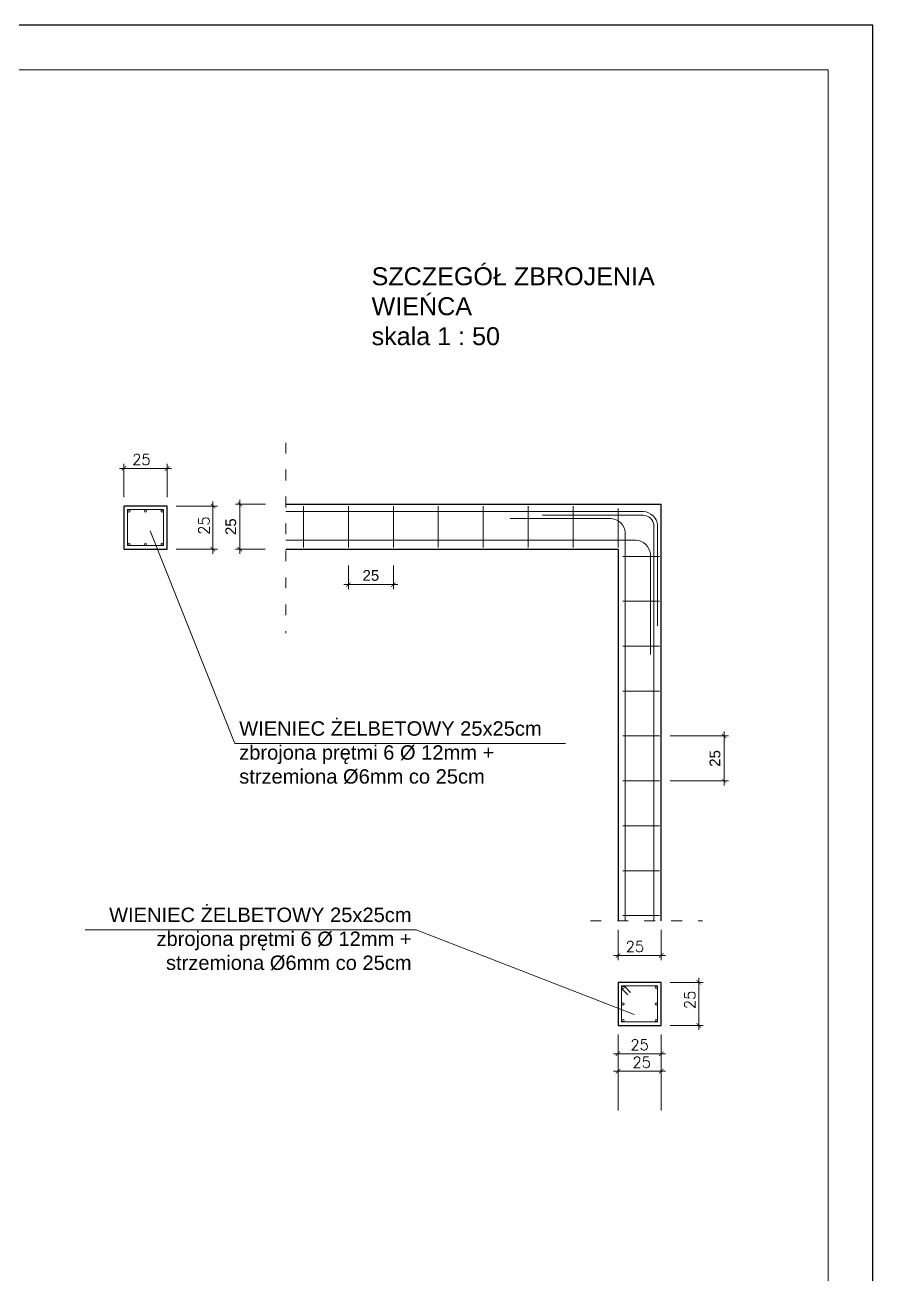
# Model space of a CAD drawing. Header units: millimetres. Extents: x 4647 to 73915, y -13612 to -8141.
# Drawn here: x 17540 to 18484, y -11000 to -9608 of the extents above; entities that cross this region are included whole.
import ezdxf

# ---------------------------------------------------------------- set-up
doc = ezdxf.new("R2010")
doc.units = ezdxf.units.MM
doc.linetypes.add('ACAD_ISO03W100', pattern=[30, 12, -18])
for name, color, linetype, lineweight in [('info', 40, 'Continuous', 9), ('OPIS', 40, 'Continuous', 5), ('Opisy - Tekst_Nr_Pióra__1', 7, 'Continuous', 13), ('RZUTNIA', 1, 'Continuous', 9), ('stal', 30, 'Continuous', 20), ('żelbet', 66, 'ACAD_ISO03W100', 30)]:
    doc.layers.add(name, color=color, linetype=linetype, lineweight=lineweight)
doc.styles.add('skm', font='arial.ttf')
doc.styles.get("Standard").update_dxf_attribs({"font": 'arial.ttf'})
doc.dimstyles.new('Kopia STANDARD', dxfattribs={"dimtxt": 12, "dimasz": 5, "dimexe": 5, "dimexo": 10, "dimgap": 4, "dimtad": 1, "dimdec": 0, "dimlfac": 0.5, "dimzin": 0, "dimdsep": 46, "dimtxsty": 'Standard', "dimblk": 'ARCHTICK', "dimcen": 5, "dimdle": 5, "dimclrd": 5, "dimclre": 5, "dimclrt": 5, "dimadec": 0, "dimazin": 0, "dimtfac": 1, "dimtdec": 0, "dimtofl": 0, "dimtmove": 0, "dimatfit": 3, "dimfxl": 1, "dimtolj": 1, "dimtzin": 0, "dimlwd": 5, "dimlwe": 5, "dimarcsym": 0})

# ---------------------------------------------------------------- blocks, each defined once
blk = doc.blocks.new('_ArchTick')
at = {"color": 0, "linetype": 'ByBlock', "const_width": 0.15}
blk.add_lwpolyline([(-0.5, -0.5), (0.5, 0.5)], dxfattribs=at)
blk = doc.blocks.new('*D512')
at = {"color": 5, "linetype": 'Continuous', "lineweight": 5, "transparency": 16777216}
for p, q in [((18199.9, -10731.9), (18199.9, -10777.9)), ((18247.9, -10731.9), (18247.9, -10777.9)), ((18252.9, -10772.9), (18194.9, -10772.9))]:
    blk.add_line(p, q, dxfattribs=at)
at = {"layer": 'DEFPOINTS', "color": 0, "linetype": 'Continuous', "transparency": 16777216}
for p in [(18199.9, -10721.9), (18247.9, -10721.9), (18199.9, -10772.9)]:
    blk.add_point(p, dxfattribs=at)
at = {"color": 5, "linetype": 'Continuous', "lineweight": 5, "transparency": 16777216, "xscale": 5, "yscale": 5, "zscale": 5, "rotation": 180}
blk.add_blockref('_ArchTick', (18199.9, -10772.9), dxfattribs=at)
at = {"color": 5, "linetype": 'Continuous', "lineweight": 5, "transparency": 16777216, "xscale": 5, "yscale": 5, "zscale": 5}
blk.add_blockref('_ArchTick', (18247.9, -10772.9), dxfattribs=at)
at = {"color": 5, "linetype": 'Continuous', "transparency": 16777216, "insert": (18226.2, -10762.9), "char_height": 12, "attachment_point": 5}
blk.add_mtext('\\A1;\\ftxt.shx,BIGFONT.SHX;25', dxfattribs=at)
blk = doc.blocks.new('*D513')
at = {"color": 5, "linetype": 'Continuous', "lineweight": 5, "transparency": 16777216}
for p, q in [((18257.9, -10673.9), (18294.8, -10673.9)), ((18289.8, -10668.9), (18289.8, -10726.9)), ((18257.9, -10721.9), (18294.8, -10721.9))]:
    blk.add_line(p, q, dxfattribs=at)
at = {"layer": 'DEFPOINTS', "color": 0, "linetype": 'Continuous', "transparency": 16777216}
for p in [(18247.9, -10673.9), (18247.9, -10721.9), (18289.8, -10721.9)]:
    blk.add_point(p, dxfattribs=at)
at = {"color": 5, "linetype": 'Continuous', "lineweight": 5, "transparency": 16777216, "xscale": 5, "yscale": 5, "zscale": 5}
for p, rotation in [((18289.8, -10673.9), 90), ((18289.8, -10721.9), 270)]:
    blk.add_blockref('_ArchTick', p, dxfattribs=dict(at, rotation=rotation))
at = {"color": 5, "linetype": 'Continuous', "transparency": 16777216, "insert": (18279.8, -10693.4), "char_height": 12, "attachment_point": 5, "rotation": 90}
blk.add_mtext('\\A1;\\ftxt.shx,BIGFONT.SHX;25', dxfattribs=at)
blk = doc.blocks.new('*D514')
at = {"color": 5, "linetype": 'Continuous', "lineweight": 5, "transparency": 16777216}
for p, q in [((18317.9, -10394.6), (18317.9, -10454.6)), ((18257.9, -10399.6), (18322.9, -10399.6)), ((18257.9, -10449.6), (18322.9, -10449.6))]:
    blk.add_line(p, q, dxfattribs=at)
at = {"layer": 'DEFPOINTS', "color": 0, "linetype": 'Continuous', "transparency": 16777216}
for p in [(18247.9, -10399.6), (18247.9, -10449.6), (18317.9, -10449.6)]:
    blk.add_point(p, dxfattribs=at)
at = {"color": 5, "linetype": 'Continuous', "lineweight": 5, "transparency": 16777216, "xscale": 5, "yscale": 5, "zscale": 5}
for p, rotation in [((18317.9, -10399.6), 90), ((18317.9, -10449.6), 270)]:
    blk.add_blockref('_ArchTick', p, dxfattribs=dict(at, rotation=rotation))
at = {"color": 5, "linetype": 'Continuous', "transparency": 16777216, "insert": (18307.8, -10424.6), "char_height": 12, "attachment_point": 5, "rotation": 90}
blk.add_mtext('\\A1;25', dxfattribs=at)
blk = doc.blocks.new('*D515')
at = {"color": 5, "linetype": 'Continuous', "lineweight": 5, "transparency": 16777216}
for p, q in [((18199.9, -10615.5), (18199.9, -10649.1)), ((18247.9, -10615.5), (18247.9, -10649.1)), ((18194.9, -10644.1), (18252.9, -10644.1))]:
    blk.add_line(p, q, dxfattribs=at)
at = {"layer": 'DEFPOINTS', "color": 0, "linetype": 'Continuous', "transparency": 16777216}
for p in [(18199.9, -10605.5), (18247.9, -10605.5), (18247.9, -10644.1)]:
    blk.add_point(p, dxfattribs=at)
at = {"color": 5, "linetype": 'Continuous', "lineweight": 5, "transparency": 16777216, "xscale": 5, "yscale": 5, "zscale": 5, "rotation": 180}
blk.add_blockref('_ArchTick', (18199.9, -10644.1), dxfattribs=at)
at = {"color": 5, "linetype": 'Continuous', "lineweight": 5, "transparency": 16777216, "xscale": 5, "yscale": 5, "zscale": 5}
blk.add_blockref('_ArchTick', (18247.9, -10644.1), dxfattribs=at)
at = {"color": 5, "linetype": 'Continuous', "transparency": 16777216, "insert": (18218.7, -10634.1), "char_height": 12, "attachment_point": 5}
blk.add_mtext('\\A1;\\ftxt.shx,BIGFONT.SHX;25', dxfattribs=at)
blk = doc.blocks.new('*D516')
at = {"color": 5, "linetype": 'Continuous', "lineweight": 5, "transparency": 16777216}
for p, q in [((17807.6, -10141.6), (17774.2, -10141.6)), ((17779.2, -10136.6), (17779.2, -10196.6)), ((17807.2, -10191.6), (17774.2, -10191.6))]:
    blk.add_line(p, q, dxfattribs=at)
at = {"layer": 'DEFPOINTS', "color": 0, "linetype": 'Continuous', "transparency": 16777216}
for p in [(17817.6, -10141.6), (17779.2, -10191.6), (17817.2, -10191.6)]:
    blk.add_point(p, dxfattribs=at)
at = {"color": 5, "linetype": 'Continuous', "lineweight": 5, "transparency": 16777216, "xscale": 5, "yscale": 5, "zscale": 5}
for p, rotation in [((17779.2, -10141.6), 90), ((17779.2, -10191.6), 270)]:
    blk.add_blockref('_ArchTick', p, dxfattribs=dict(at, rotation=rotation))
at = {"color": 5, "linetype": 'Continuous', "transparency": 16777216, "insert": (17769.1, -10166.6), "char_height": 12, "attachment_point": 5, "rotation": 90}
blk.add_mtext('\\A1;25', dxfattribs=at)
blk = doc.blocks.new('*D517')
at = {"color": 5, "linetype": 'Continuous', "lineweight": 5, "transparency": 16777216}
for p, q in [((17899.9, -10209.6), (17899.9, -10236)), ((17949.9, -10209.6), (17949.9, -10236)), ((17894.9, -10231), (17954.9, -10231))]:
    blk.add_line(p, q, dxfattribs=at)
at = {"layer": 'DEFPOINTS', "color": 0, "linetype": 'Continuous', "transparency": 16777216}
for p in [(17899.9, -10199.6), (17949.9, -10199.6), (17949.9, -10231)]:
    blk.add_point(p, dxfattribs=at)
at = {"color": 5, "linetype": 'Continuous', "lineweight": 5, "transparency": 16777216, "xscale": 5, "yscale": 5, "zscale": 5, "rotation": 180}
blk.add_blockref('_ArchTick', (17899.9, -10231), dxfattribs=at)
at = {"color": 5, "linetype": 'Continuous', "lineweight": 5, "transparency": 16777216, "xscale": 5, "yscale": 5, "zscale": 5}
blk.add_blockref('_ArchTick', (17949.9, -10231), dxfattribs=at)
at = {"color": 5, "linetype": 'Continuous', "transparency": 16777216, "insert": (17924.9, -10220.9), "char_height": 12, "attachment_point": 5}
blk.add_mtext('\\A1;25', dxfattribs=at)
blk = doc.blocks.new('*D518')
at = {"color": 5, "linetype": 'Continuous', "lineweight": 5, "transparency": 16777216}
for p, q in [((17708.2, -10143.6), (17754.2, -10143.6)), ((17749.2, -10138.6), (17749.2, -10196.6)), ((17708.2, -10191.6), (17754.2, -10191.6))]:
    blk.add_line(p, q, dxfattribs=at)
at = {"layer": 'DEFPOINTS', "color": 0, "linetype": 'Continuous', "transparency": 16777216}
for p in [(17698.2, -10143.6), (17698.2, -10191.6), (17749.2, -10191.6)]:
    blk.add_point(p, dxfattribs=at)
at = {"color": 5, "linetype": 'Continuous', "lineweight": 5, "transparency": 16777216, "xscale": 5, "yscale": 5, "zscale": 5}
for p, rotation in [((17749.2, -10143.6), 90), ((17749.2, -10191.6), 270)]:
    blk.add_blockref('_ArchTick', p, dxfattribs=dict(at, rotation=rotation))
at = {"color": 5, "linetype": 'Continuous', "transparency": 16777216, "insert": (17739.2, -10165.3), "char_height": 12, "attachment_point": 5, "rotation": 90}
blk.add_mtext('\\A1;\\ftxt.shx,BIGFONT.SHX;25', dxfattribs=at)
blk = doc.blocks.new('*D519')
at = {"color": 5, "linetype": 'Continuous', "lineweight": 5, "transparency": 16777216}
for p, q in [((17645.2, -10101.7), (17703.2, -10101.7)), ((17650.2, -10133.6), (17650.2, -10096.7)), ((17698.2, -10133.6), (17698.2, -10096.7))]:
    blk.add_line(p, q, dxfattribs=at)
at = {"layer": 'DEFPOINTS', "color": 0, "linetype": 'Continuous', "transparency": 16777216}
for p in [(17698.2, -10101.7), (17650.2, -10143.6), (17698.2, -10143.6)]:
    blk.add_point(p, dxfattribs=at)
at = {"color": 5, "linetype": 'Continuous', "lineweight": 5, "transparency": 16777216, "xscale": 5, "yscale": 5, "zscale": 5, "rotation": 180}
blk.add_blockref('_ArchTick', (17650.2, -10101.7), dxfattribs=at)
at = {"color": 5, "linetype": 'Continuous', "lineweight": 5, "transparency": 16777216, "xscale": 5, "yscale": 5, "zscale": 5}
blk.add_blockref('_ArchTick', (17698.2, -10101.7), dxfattribs=at)
at = {"color": 5, "linetype": 'Continuous', "transparency": 16777216, "insert": (17669.6, -10091.7), "char_height": 12, "attachment_point": 5}
blk.add_mtext('\\A1;\\ftxt.shx,BIGFONT.SHX;25', dxfattribs=at)
blk = doc.blocks.new('*D552')
at = {"color": 5, "linetype": 'Continuous', "lineweight": 5, "transparency": 16777216}
for p, q in [((18194.9, -10753.4), (18252.9, -10753.4)), ((18199.9, -10816.4), (18199.9, -10748.4)), ((18247.9, -10816.4), (18247.9, -10748.4))]:
    blk.add_line(p, q, dxfattribs=at)
at = {"layer": 'DEFPOINTS', "color": 0, "linetype": 'Continuous', "transparency": 16777216}
for p in [(18247.9, -10753.4), (18199.9, -10826.4), (18247.9, -10826.4)]:
    blk.add_point(p, dxfattribs=at)
at = {"color": 5, "linetype": 'Continuous', "lineweight": 5, "transparency": 16777216, "xscale": 5, "yscale": 5, "zscale": 5, "rotation": 180}
blk.add_blockref('_ArchTick', (18199.9, -10753.4), dxfattribs=at)
at = {"color": 5, "linetype": 'Continuous', "lineweight": 5, "transparency": 16777216, "xscale": 5, "yscale": 5, "zscale": 5}
blk.add_blockref('_ArchTick', (18247.9, -10753.4), dxfattribs=at)
at = {"color": 5, "linetype": 'Continuous', "transparency": 16777216, "insert": (18223.9, -10743.4), "char_height": 12, "attachment_point": 5}
blk.add_mtext('\\A1;\\ftxt.shx,BIGFONT.SHX;25', dxfattribs=at)

msp = doc.modelspace()

# ---------------------------------------------------------------- linework, layer by layer
msp.add_lwpolyline([(16383.57, -12577.97), (18483.57, -12577.97), (18483.57, -9607.97), (16383.57, -9607.97)], close=True)
at = {"layer": 'OPIS'}
for p, q in [((17679.35, -10171.06), (17773.42, -10408.04)), ((18141.54, -10408.04), (17773.42, -10408.04)), ((17607.04, -10615.48), (17975.16, -10615.48)), ((18217.93, -10709.79), (17975.16, -10615.48))]:
    msp.add_line(p, q, dxfattribs=at)
at = {"layer": 'Opisy - Tekst_Nr_Pióra__1', "linetype": 'Continuous', "ltscale": 10, "flags": 128}
msp.add_lwpolyline([(18433.57, -12377.97), (16533.57, -12377.97), (16533.57, -9657.97), (18433.57, -9657.97)], close=True, dxfattribs=at)
at = {"layer": 'RZUTNIA', "linetype": 'ACAD_ISO03W100'}
for p, q in [((17830.1, -10073.04), (17830.1, -10285.23)), ((18169.15, -10605.51), (18293.91, -10605.51))]:
    msp.add_line(p, q, dxfattribs=at)
at = {"layer": 'stal'}
for p, q in [((17849.91, -10189.71), (17849.91, -10143.85)), ((17899.91, -10189.71), (17899.91, -10143.85)), ((17949.91, -10189.71), (17949.91, -10143.85)), ((17999.91, -10189.71), (17999.91, -10143.85)), ((18049.91, -10189.71), (18049.91, -10143.85)), ((18099.91, -10189.71), (18099.91, -10143.85)), ((18149.91, -10189.71), (18149.91, -10143.85)), ((17830.1, -10149.58), (18228.08, -10149.58)), ((18080, -10157.58), (18192.08, -10157.58)), ((18115.77, -10153.58), (18227.85, -10153.58)), ((18199.91, -10189.71), (18199.91, -10146.39)), ((18207.91, -10172.9), (18207.91, -10605.51)), ((18239.91, -10605.51), (18239.91, -10165.09)), ((18243.91, -10164.9), (18243.91, -10276.98)), ((17830.1, -10181.58), (18220.08, -10181.58)), ((18245.89, -10199.58), (18205.1, -10199.58)), ((18235.91, -10196.9), (18235.91, -10308.98)), ((18245.89, -10249.58), (18205.1, -10249.58)), ((18245.89, -10299.58), (18205.1, -10299.58)), ((18245.89, -10349.58), (18205.1, -10349.58)), ((18245.89, -10399.58), (18205.1, -10399.58)), ((18245.89, -10449.58), (18205.1, -10449.58)), ((18245.89, -10499.58), (18205.1, -10499.58)), ((18245.89, -10549.58), (18205.1, -10549.58)), ((18245.89, -10599.58), (18205.1, -10599.58))]:
    msp.add_line(p, q, dxfattribs=at)
at = {"layer": 'stal', "linetype": 'Continuous'}
for p, q in [((18210.98, -10687.82), (18203.91, -10680.75)), ((18213.73, -10685.11), (18206.74, -10677.95))]:
    msp.add_line(p, q, dxfattribs=at)
for points in [[(17654.17, -10187.58), (17654.17, -10147.58), (17694.17, -10147.58), (17694.17, -10187.58), (17654.17, -10187.58)], [(18203.91, -10677.91), (18243.91, -10677.91), (18243.91, -10717.91), (18203.91, -10717.91), (18203.91, -10677.91)]]:
    msp.add_lwpolyline(points, close=True, dxfattribs=at)
for centre in [(17655.73, -10149.13), (17674.17, -10149.11), (17692.6, -10149.13), (17655.73, -10186.04), (17674.17, -10186.06), (17692.6, -10186.04), (18205.45, -10679.48), (18242.37, -10679.48), (18205.43, -10697.91), (18242.39, -10697.91), (18205.45, -10716.35), (18242.37, -10716.35)]:
    msp.add_circle(centre, 1.2, dxfattribs=at)
at = {"layer": 'stal'}
for centre, radius in [((18191.11, -10174.43), 16.87), ((18227.11, -10166.43), 12.87), ((18227.11, -10166.43), 16.87), ((18219.11, -10198.43), 16.87)]:
    msp.add_arc(centre, radius, 5.21127, 86.6968, dxfattribs=at)
at = {"layer": 'żelbet', "linetype": 'Continuous'}
for p, q in [((17830.1, -10141.58), (18247.91, -10141.58)), ((18247.91, -10605.51), (18247.91, -10141.58)), ((17830.1, -10191.58), (18199.41, -10191.58)), ((18199.41, -10191.58), (18199.91, -10192.08)), ((18199.91, -10192.08), (18199.91, -10605.51))]:
    msp.add_line(p, q, dxfattribs=at)
for points in [[(17698.17, -10191.58), (17698.17, -10143.58), (17650.17, -10143.58), (17650.17, -10191.58)], [(18199.91, -10721.91), (18247.91, -10721.91), (18247.91, -10673.91), (18199.91, -10673.91)]]:
    msp.add_lwpolyline(points, close=True, dxfattribs=at)

# ---------------------------------------------------------------- texts
at = {"layer": 'info', "linetype": 'Continuous', "insert": (17925.71, -9877.74), "char_height": 20, "width": 340.5878, "attachment_point": 1}
msp.add_mtext('{\\fArial|b0|i0|c238|p34;SZCZEGÓŁ ZBROJENIA   WIEŃCA \\Pskala 1 : 50}', dxfattribs=at)
at = {"layer": 'OPIS', "char_height": 16, "width": 376.6871, "style": 'skm'}
for insert, attachment_point in [((17778.4, -10383.27), 1), ((17970.18, -10590.71), 3)]:
    msp.add_mtext('{\\C2;WIENIEC ŻELBETOWY 25x25cm\\Pzbrojona prętmi 6 %%C 12mm + strzemiona %%C6mm co 25cm}', dxfattribs=dict(at, insert=insert, attachment_point=attachment_point))

# ---------------------------------------------------------------- dimensions: what is measured, and where the dimension line sits
at = {"linetype": 'Continuous'}
for base, p1, p2, angle, picture, middle in [((17698.17, -10101.73), (17650.17, -10143.58), (17698.17, -10143.58), 180, '*D519', (17669.64, -10101.73)), ((17749.19, -10191.58), (17698.17, -10143.58), (17698.17, -10191.58), 90, '*D518', (17749.19, -10165.25)), ((18289.76, -10721.91), (18247.91, -10673.91), (18247.91, -10721.91), 90, '*D513', (18289.76, -10693.39))]:
    dim = msp.add_linear_dim(base=base, p1=p1, p2=p2, angle=angle, text='\\ftxt.shx,BIGFONT.SHX;25', dimstyle='Kopia STANDARD', dxfattribs=at)
    dim.commit()
    dim.dimension.update_dxf_attribs({"geometry": picture, "text_midpoint": middle, "dimtype": 160})
for base, p1, p2, picture, middle in [((17779.19, -10191.58), (17817.64, -10141.58), (17817.19, -10191.58), '*D516', (17769.06, -10166.58)), ((18317.9, -10449.58), (18247.91, -10399.58), (18247.91, -10449.58), '*D514', (18307.78, -10424.58))]:
    dim = msp.add_linear_dim(base=base, p1=p1, p2=p2, angle=90, dimstyle='Kopia STANDARD', dxfattribs=at)
    dim.commit()
    dim.dimension.update_dxf_attribs({"geometry": picture, "text_midpoint": middle})
dim = msp.add_linear_dim(base=(17949.91, -10231.04), p1=(17899.91, -10199.58), p2=(17949.91, -10199.58), dimstyle='Kopia STANDARD', dxfattribs=at)
dim.commit()
dim.dimension.update_dxf_attribs({"geometry": '*D517', "text_midpoint": (17924.91, -10220.91)})
for base, p1, p2, picture, middle in [((18247.91, -10644.12), (18199.91, -10605.51), (18247.91, -10605.51), '*D515', (18218.66, -10644.12)), ((18199.91, -10772.93), (18247.91, -10721.91), (18199.91, -10721.91), '*D512', (18226.24, -10772.93))]:
    dim = msp.add_linear_dim(base=base, p1=p1, p2=p2, text='\\ftxt.shx,BIGFONT.SHX;25', dimstyle='Kopia STANDARD', dxfattribs=at)
    dim.commit()
    dim.dimension.update_dxf_attribs({"geometry": picture, "text_midpoint": middle, "dimtype": 160})
dim = msp.add_linear_dim(base=(18247.91, -10753.42), p1=(18199.91, -10826.41), p2=(18247.91, -10826.41), text='\\ftxt.shx,BIGFONT.SHX;25', dimstyle='Kopia STANDARD', dxfattribs=at)
dim.commit()
dim.dimension.update_dxf_attribs({"geometry": '*D552', "text_midpoint": (18223.91, -10743.42)})

doc.saveas('drawing.dxf')
